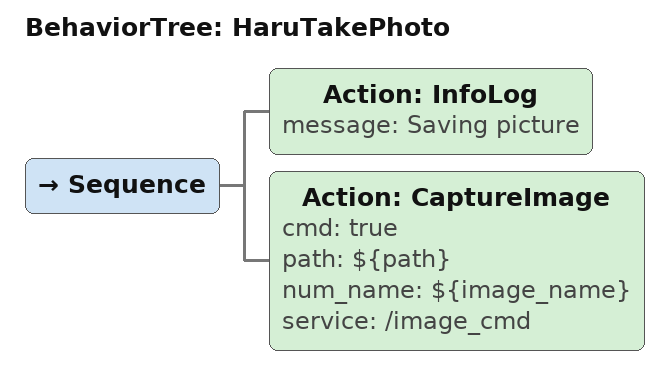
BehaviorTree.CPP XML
<?xml version="1.0"?>
<root>
    <BehaviorTree ID="HaruTakePhoto">
        <Sequence>
            <Action ID="InfoLog" message="Saving picture"/>
            <Action ID="CaptureImage" cmd="true" path="${path}" num_name="${image_name}" service="/image_cmd"/>
        </Sequence>
    </BehaviorTree>
</root>
